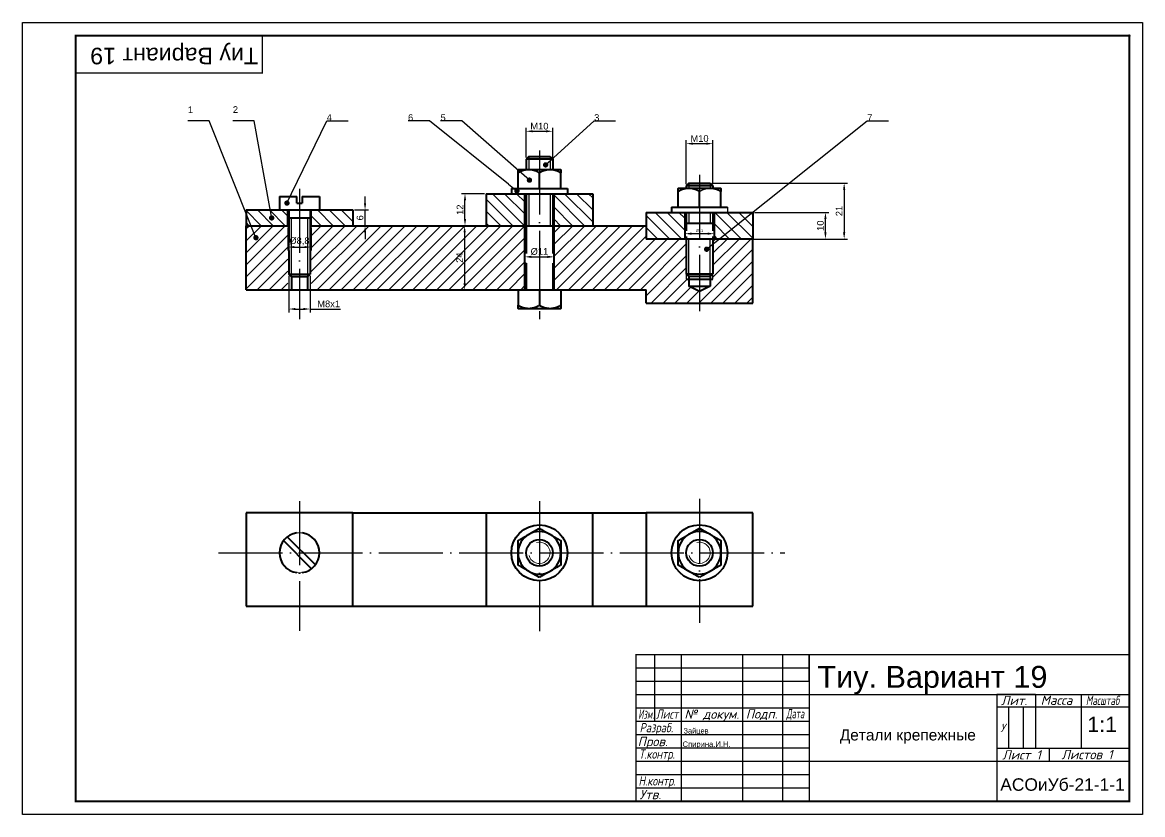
# Model space of a CAD drawing. Header units: millimetres. Extents: x 2360 to 3051, y 1470 to 1767.
# Drawn here: x 2359.8 to 2779.8, y 1469.8 to 1766.8 of the extents above; entities that cross this region are included whole.
import ezdxf

# ---------------------------------------------------------------- set-up
doc = ezdxf.new("R2010")
doc.units = ezdxf.units.MM
doc.linetypes.add('ACAD_ISO04W100', pattern=[30, 24, -3, 0, -3])
doc.styles.get("Standard").update_dxf_attribs({"font": 'arial.ttf'})
doc.dimstyles.new('ISO-25', dxfattribs={"dimtxt": 2.5, "dimasz": 2.5, "dimexe": 1.25, "dimexo": 0.625, "dimtad": 1, "dimtxsty": 'Standard', "dimcen": 2.5, "dimadec": 0, "dimazin": 0, "dimtfac": 1, "dimtmove": 0, "dimatfit": 3, "dimfxl": 1, "dimarcsym": 0})

# ---------------------------------------------------------------- blocks, each defined once
blk = doc.blocks.new('*D3')
at = {"color": 0, "lineweight": -2, "transparency": 16777216}
for p, q in [((2608.68, 1706.19), (2608.68, 1722.58)), ((2618.68, 1706.19), (2618.68, 1722.58)), ((2611.18, 1721.33), (2616.18, 1721.33))]:
    blk.add_line(p, q, dxfattribs=at)
at = {"color": 0, "transparency": 16777216}
for points in [[(2611.18, 1721.74), (2611.18, 1720.91), (2608.68, 1721.33)], [(2616.18, 1721.74), (2616.18, 1720.91), (2618.68, 1721.33)]]:
    blk.add_solid(points, dxfattribs=at)
at = {"layer": 'Defpoints', "color": 0, "transparency": 16777216}
for p in [(2618.68, 1721.33), (2608.68, 1705.56), (2618.68, 1705.56)]:
    blk.add_point(p, dxfattribs=at)
at = {"color": 0, "transparency": 16777216, "insert": (2613.68, 1723.23), "char_height": 2.5, "attachment_point": 5}
blk.add_mtext('М10', dxfattribs=at)
blk = doc.blocks.new('*D4')
at = {"color": 0, "lineweight": -2, "transparency": 16777216}
for p, q in [((2608.18, 1686.19), (2608.18, 1688.82)), ((2619.18, 1686.19), (2619.18, 1688.82)), ((2616.68, 1687.57), (2610.68, 1687.57))]:
    blk.add_line(p, q, dxfattribs=at)
at = {"color": 0, "transparency": 16777216}
for points in [[(2610.68, 1687.99), (2610.68, 1687.15), (2608.18, 1687.57)], [(2616.68, 1687.99), (2616.68, 1687.15), (2619.18, 1687.57)]]:
    blk.add_solid(points, dxfattribs=at)
at = {"layer": 'Defpoints', "color": 0, "transparency": 16777216}
for p in [(2608.18, 1687.57), (2608.18, 1685.56), (2619.18, 1685.56)]:
    blk.add_point(p, dxfattribs=at)
at = {"color": 0, "transparency": 16777216, "insert": (2613.68, 1688.73), "char_height": 2.5, "attachment_point": 5}
blk.add_mtext('{\\H0.4x;%%C11}', dxfattribs=at)
blk = doc.blocks.new('*D5')
at = {"color": 0, "lineweight": -2, "transparency": 16777216}
for p, q in [((2634.31, 1695.56), (2662.15, 1695.56)), ((2660.9, 1688.06), (2660.9, 1693.06)), ((2634.31, 1685.56), (2662.15, 1685.56))]:
    blk.add_line(p, q, dxfattribs=at)
at = {"color": 0, "transparency": 16777216}
for points in [[(2660.48, 1693.06), (2661.32, 1693.06), (2660.9, 1695.56)], [(2660.48, 1688.06), (2661.32, 1688.06), (2660.9, 1685.56)]]:
    blk.add_solid(points, dxfattribs=at)
at = {"layer": 'Defpoints', "color": 0, "transparency": 16777216}
for p in [(2633.68, 1695.56), (2660.9, 1695.56), (2633.68, 1685.56)]:
    blk.add_point(p, dxfattribs=at)
at = {"color": 0, "transparency": 16777216, "insert": (2659, 1690.56), "char_height": 2.5, "attachment_point": 5, "rotation": 90}
blk.add_mtext('10', dxfattribs=at)
blk = doc.blocks.new('*D8')
at = {"color": 0, "lineweight": -2, "transparency": 16777216}
for p, q in [((2618.31, 1706.56), (2669.16, 1706.56)), ((2667.91, 1704.06), (2667.91, 1688.06)), ((2618.31, 1685.56), (2669.16, 1685.56))]:
    blk.add_line(p, q, dxfattribs=at)
at = {"color": 0, "transparency": 16777216}
for points in [[(2667.49, 1704.06), (2668.33, 1704.06), (2667.91, 1706.56)], [(2667.49, 1688.06), (2668.33, 1688.06), (2667.91, 1685.56)]]:
    blk.add_solid(points, dxfattribs=at)
at = {"layer": 'Defpoints', "color": 0, "transparency": 16777216}
for p in [(2617.68, 1706.56), (2617.68, 1685.56), (2667.91, 1685.56)]:
    blk.add_point(p, dxfattribs=at)
at = {"color": 0, "transparency": 16777216, "insert": (2666.03, 1696.06), "char_height": 2.5, "attachment_point": 5, "rotation": 90}
blk.add_mtext('21', dxfattribs=at)
blk = doc.blocks.new('*D9')
at = {"color": 0, "linetype": 'ACAD_ISO04W100', "lineweight": -2, "transparency": 16777216}
for p, q in [((2548.65, 1716.19), (2548.65, 1727.21)), ((2558.65, 1716.19), (2558.65, 1727.21)), ((2551.15, 1725.96), (2556.15, 1725.96))]:
    blk.add_line(p, q, dxfattribs=at)
at = {"color": 0, "linetype": 'ACAD_ISO04W100', "transparency": 16777216}
for points in [[(2551.15, 1726.38), (2551.15, 1725.55), (2548.65, 1725.96)], [(2556.15, 1726.38), (2556.15, 1725.55), (2558.65, 1725.96)]]:
    blk.add_solid(points, dxfattribs=at)
at = {"layer": 'Defpoints', "color": 0, "linetype": 'ACAD_ISO04W100', "transparency": 16777216}
for p in [(2558.65, 1725.96), (2548.65, 1715.56), (2558.65, 1715.56)]:
    blk.add_point(p, dxfattribs=at)
at = {"color": 0, "linetype": 'ACAD_ISO04W100', "transparency": 16777216, "insert": (2553.65, 1727.86), "char_height": 2.5, "attachment_point": 5}
blk.add_mtext('М10', dxfattribs=at)
blk = doc.blocks.new('*D10')
at = {"color": 0, "linetype": 'ACAD_ISO04W100', "lineweight": -2, "transparency": 16777216}
for p, q in [((2548.15, 1667.19), (2548.15, 1680.13)), ((2559.15, 1667.19), (2559.15, 1680.13)), ((2550.65, 1678.88), (2556.65, 1678.88))]:
    blk.add_line(p, q, dxfattribs=at)
at = {"color": 0, "linetype": 'ACAD_ISO04W100', "transparency": 16777216}
for points in [[(2550.65, 1679.3), (2550.65, 1678.46), (2548.15, 1678.88)], [(2556.65, 1679.3), (2556.65, 1678.46), (2559.15, 1678.88)]]:
    blk.add_solid(points, dxfattribs=at)
at = {"layer": 'Defpoints', "color": 0, "linetype": 'ACAD_ISO04W100', "transparency": 16777216}
for p in [(2559.15, 1678.88), (2548.15, 1666.56), (2559.15, 1666.56)]:
    blk.add_point(p, dxfattribs=at)
at = {"color": 0, "linetype": 'ACAD_ISO04W100', "transparency": 16777216, "insert": (2553.65, 1680.85), "char_height": 2.5, "attachment_point": 5}
blk.add_mtext('%%C11', dxfattribs=at)
blk = doc.blocks.new('*D11')
at = {"color": 0, "linetype": 'ACAD_ISO04W100', "lineweight": -2, "transparency": 16777216}
for p, q in [((2533.02, 1702.56), (2524.5, 1702.56)), ((2525.75, 1693.06), (2525.75, 1700.06)), ((2533.02, 1690.56), (2524.5, 1690.56))]:
    blk.add_line(p, q, dxfattribs=at)
at = {"color": 0, "linetype": 'ACAD_ISO04W100', "transparency": 16777216}
for points in [[(2525.33, 1700.06), (2526.16, 1700.06), (2525.75, 1702.56)], [(2525.33, 1693.06), (2526.16, 1693.06), (2525.75, 1690.56)]]:
    blk.add_solid(points, dxfattribs=at)
at = {"layer": 'Defpoints', "color": 0, "linetype": 'ACAD_ISO04W100', "transparency": 16777216}
for p in [(2525.75, 1702.56), (2533.64, 1702.56), (2533.64, 1690.56)]:
    blk.add_point(p, dxfattribs=at)
at = {"color": 0, "linetype": 'ACAD_ISO04W100', "transparency": 16777216, "insert": (2523.87, 1696.56), "char_height": 2.5, "attachment_point": 5, "rotation": 90}
blk.add_mtext('12', dxfattribs=at)
blk = doc.blocks.new('*D12')
at = {"color": 0, "linetype": 'ACAD_ISO04W100', "lineweight": -2, "transparency": 16777216}
for p, q in [((2539.95, 1690.56), (2524.37, 1690.56)), ((2525.62, 1688.06), (2525.62, 1669.06)), ((2539.95, 1666.56), (2524.37, 1666.56))]:
    blk.add_line(p, q, dxfattribs=at)
at = {"color": 0, "linetype": 'ACAD_ISO04W100', "transparency": 16777216}
for points in [[(2525.2, 1688.06), (2526.03, 1688.06), (2525.62, 1690.56)], [(2525.2, 1669.06), (2526.03, 1669.06), (2525.62, 1666.56)]]:
    blk.add_solid(points, dxfattribs=at)
at = {"layer": 'Defpoints', "color": 0, "linetype": 'ACAD_ISO04W100', "transparency": 16777216}
for p in [(2540.58, 1690.56), (2525.62, 1666.56), (2540.58, 1666.56)]:
    blk.add_point(p, dxfattribs=at)
at = {"color": 0, "linetype": 'ACAD_ISO04W100', "transparency": 16777216, "insert": (2523.74, 1678.56), "char_height": 2.5, "attachment_point": 5, "rotation": 90}
blk.add_mtext('24', dxfattribs=at)
blk = doc.blocks.new('*D13')
at = {"color": 0, "lineweight": -2, "transparency": 16777216}
for p, q in [((2488.29, 1698.95), (2488.29, 1701.45)), ((2484.31, 1696.45), (2489.54, 1696.45)), ((2488.29, 1690.56), (2488.29, 1696.45)), ((2484.31, 1690.56), (2489.54, 1690.56)), ((2488.29, 1688.06), (2488.29, 1685.56))]:
    blk.add_line(p, q, dxfattribs=at)
at = {"color": 0, "linetype": 'ACAD_ISO04W100', "lineweight": -2, "transparency": 16777216}
for p, q in [((2459.68, 1671.82), (2459.68, 1658.07)), ((2467.68, 1671.82), (2467.68, 1658.07)), ((2462.18, 1659.32), (2465.18, 1659.32)), ((2467.68, 1659.32), (2479.07, 1659.32))]:
    blk.add_line(p, q, dxfattribs=at)
at = {"color": 0, "transparency": 16777216}
for points in [[(2487.87, 1698.95), (2488.7, 1698.95), (2488.29, 1696.45)], [(2487.87, 1688.06), (2488.7, 1688.06), (2488.29, 1690.56)]]:
    blk.add_solid(points, dxfattribs=at)
at = {"color": 0, "linetype": 'ACAD_ISO04W100', "transparency": 16777216}
for points in [[(2462.18, 1659.74), (2462.18, 1658.91), (2459.68, 1659.32)], [(2465.18, 1659.74), (2465.18, 1658.91), (2467.68, 1659.32)]]:
    blk.add_solid(points, dxfattribs=at)
at = {"layer": 'Defpoints', "color": 0, "transparency": 16777216}
for p in [(2483.68, 1696.45), (2488.29, 1696.45), (2483.68, 1690.56)]:
    blk.add_point(p, dxfattribs=at)
at = {"layer": 'Defpoints', "color": 0, "linetype": 'ACAD_ISO04W100', "transparency": 16777216}
for p in [(2459.68, 1672.45), (2467.68, 1672.45), (2467.68, 1659.32)]:
    blk.add_point(p, dxfattribs=at)
at = {"color": 0, "transparency": 16777216, "insert": (2486.39, 1693.51), "char_height": 2.5, "attachment_point": 5, "rotation": 90}
blk.add_mtext('6', dxfattribs=at)
at = {"color": 0, "linetype": 'ACAD_ISO04W100', "transparency": 16777216, "insert": (2474.63, 1661.23), "char_height": 2.5, "attachment_point": 5}
blk.add_mtext('М8х1', dxfattribs=at)
blk = doc.blocks.new('*D15')
at = {"color": 0, "lineweight": -2, "transparency": 16777216}
for p, q in [((2459.28, 1689.94), (2459.28, 1681.3)), ((2468.08, 1689.94), (2468.08, 1681.3)), ((2461.78, 1682.55), (2465.58, 1682.55))]:
    blk.add_line(p, q, dxfattribs=at)
at = {"color": 0, "transparency": 16777216}
for points in [[(2461.78, 1682.96), (2461.78, 1682.13), (2459.28, 1682.55)], [(2465.58, 1682.96), (2465.58, 1682.13), (2468.08, 1682.55)]]:
    blk.add_solid(points, dxfattribs=at)
at = {"layer": 'Defpoints', "color": 0, "transparency": 16777216}
for p in [(2459.28, 1690.56), (2468.08, 1690.56), (2468.08, 1682.55)]:
    blk.add_point(p, dxfattribs=at)
at = {"color": 0, "transparency": 16777216, "insert": (2463.68, 1684.71), "char_height": 2.5, "attachment_point": 5}
blk.add_mtext('%%C8,8', dxfattribs=at)

msp = doc.modelspace()

# ---------------------------------------------------------------- hatches: boundary and pattern name
h = msp.add_hatch()
h.set_pattern_fill('ANSI31', color=256, angle=90)
h.paths.add_polyline_path([(2459.283, 1696.449), (2443.683, 1696.449), (2443.683, 1690.562), (2459.283, 1690.562)])
h.paths.add_polyline_path([(2483.683, 1696.449), (2468.083, 1696.449), (2468.083, 1690.562), (2483.683, 1690.562)])
h.paths.add_polyline_path([(2548.153, 1702.562), (2533.644, 1702.562), (2533.644, 1690.562), (2548.153, 1690.562)])
h.paths.add_polyline_path([(2573.661, 1702.562), (2559.153, 1702.562), (2559.153, 1690.562), (2573.661, 1690.562)])
h.paths.add_polyline_path([(2608.183, 1695.562), (2593.683, 1695.562), (2593.683, 1685.562), (2608.183, 1685.562)])
h.paths.add_polyline_path([(2633.683, 1695.562), (2619.183, 1695.562), (2619.183, 1685.562), (2633.683, 1685.562)])
h = msp.add_hatch()
h.set_pattern_fill('ANSI31', color=256)
h.paths.add_polyline_path([(2459.283, 1690.562), (2443.683, 1690.562), (2443.683, 1666.562), (2459.283, 1666.562), (2459.283, 1672.493)])
h.paths.add_polyline_path([(2548.153, 1690.562), (2468.083, 1690.562), (2468.083, 1690.449), (2468.083, 1666.562), (2548.153, 1666.562)])
h.paths.add_polyline_path([(2526.356, 1676.028), (2526.356, 1681.163), (2521.204, 1681.163), (2521.204, 1676.028)], flags=24)
h = msp.add_hatch()
h.set_pattern_fill('ANSI31', color=256)
h.paths.add_polyline_path([(2548.653, 1690.562), (2548.153, 1690.562), (2548.153, 1680.129), (2548.653, 1680.129)])
h.paths.add_polyline_path([(2559.153, 1690.562), (2558.653, 1690.562), (2558.653, 1680.129), (2559.153, 1680.129)])
h.paths.add_polyline_path([(2559.153, 1676.562), (2558.653, 1676.562), (2558.653, 1666.562), (2559.153, 1666.562)])
h.paths.add_polyline_path([(2548.653, 1676.562), (2548.153, 1676.562), (2548.153, 1666.562), (2548.653, 1666.562)])
h = msp.add_hatch()
h.set_pattern_fill('ANSI31', color=256)
h.paths.add_polyline_path([(2608.683, 1685.562), (2593.683, 1685.562), (2593.683, 1690.562), (2559.153, 1690.562), (2559.153, 1666.562), (2593.683, 1666.562), (2593.683, 1661.562), (2613.683, 1661.562), (2613.683, 1665.921), (2609.683, 1667.921), (2609.683, 1670.562), (2608.683, 1670.562), (2608.683, 1672.562)])
h.paths.add_polyline_path([(2633.683, 1685.562), (2618.683, 1685.562), (2618.683, 1672.562), (2618.683, 1670.562), (2617.683, 1670.562), (2617.683, 1667.921), (2613.683, 1665.921), (2613.683, 1661.562), (2633.683, 1661.562)])

# ---------------------------------------------------------------- linework, layer by layer
for p, q in [((2359.808, 1469.777), (2359.808, 1766.777)), ((2359.808, 1766.777), (2779.808, 1766.777)), ((2779.808, 1766.777), (2779.808, 1469.777)), ((2555.986, 1713.36), (2558.951, 1716.046)), ((2549.917, 1707.642), (2546.909, 1710.278)), ((2542.11, 1706.096), (2545.235, 1703.598)), ((2458.995, 1699.03), (2460.738, 1702.63)), ((2453.266, 1693.472), (2452.557, 1697.409)), ((2447.367, 1686.062), (2445.881, 1689.776)), ((2459.683, 1684.235), (2459.683, 1681.235)), ((2467.683, 1681.235), (2467.683, 1684.235)), ((2608.183, 1685.562), (2608.183, 1686.562)), ((2616.357, 1681.739), (2619.481, 1684.236)), ((2559.153, 1676.562), (2559.153, 1680.129)), ((2548.653, 1676.562), (2548.153, 1676.562)), ((2608.683, 1672.562), (2608.683, 1670.562)), ((2618.683, 1670.562), (2618.683, 1672.562)), ((2779.808, 1469.777), (2359.808, 1469.777))]:
    msp.add_line(p, q)
at = {"linetype": 'ByBlock', "lineweight": -2}
for p, q in [((2429.841, 1729.848), (2421.841, 1729.848)), ((2446.716, 1729.848), (2438.716, 1729.848)), ((2473.906, 1729.848), (2481.906, 1729.848)), ((2512.395, 1729.848), (2504.395, 1729.848)), ((2524.577, 1729.848), (2516.577, 1729.848)), ((2574.19, 1729.848), (2582.19, 1729.848)), ((2676.557, 1729.848), (2684.557, 1729.848))]:
    msp.add_line(p, q, dxfattribs=at)
at = {"linetype": 'ACAD_ISO04W100'}
for p, q in [((2553.653, 1718.722), (2553.653, 1655.488)), ((2549.653, 1716.562), (2549.653, 1711.562)), ((2557.653, 1716.562), (2557.653, 1711.562)), ((2613.683, 1709.691), (2613.683, 1658.467)), ((2463.683, 1704.433), (2463.683, 1655.579)), ((2549.653, 1702.562), (2549.653, 1690.562)), ((2557.653, 1702.562), (2557.653, 1690.562)), ((2460.683, 1671.449), (2460.683, 1693.449)), ((2466.683, 1693.449), (2466.683, 1686.449)), ((2466.683, 1686.449), (2466.683, 1671.449)), ((2559.153, 1676.562), (2559.153, 1683.562)), ((2548.153, 1666.562), (2548.153, 1676.562)), ((2613.683, 1588.103), (2613.683, 1541.69)), ((2463.683, 1587.343), (2463.683, 1538.661)), ((2553.653, 1587.344), (2553.653, 1538.529)), ((2433.278, 1567.906), (2645.61, 1567.906))]:
    msp.add_line(p, q, dxfattribs=at)
at = {"color": 0, "linetype": 'Continuous', "lineweight": 40, "extrusion": (0, 1, -2.22045e-16)}
for p, q in [((2549.653, 1716.562), (2548.653, 1715.562)), ((2558.653, 1715.562), (2548.653, 1715.562)), ((2548.653, 1715.562), (2548.653, 1711.562)), ((2549.653, 1716.562), (2557.653, 1716.562)), ((2557.653, 1716.562), (2558.653, 1715.562)), ((2558.653, 1715.562), (2558.653, 1711.562)), ((2549.653, 1711.562), (2545.653, 1711.562)), ((2545.653, 1704.562), (2545.653, 1710.352)), ((2557.653, 1711.562), (2549.653, 1711.562)), ((2553.653, 1704.562), (2553.653, 1710.352)), ((2561.653, 1711.562), (2557.653, 1711.562)), ((2561.653, 1704.562), (2561.653, 1710.352)), ((2609.683, 1706.562), (2608.683, 1705.562)), ((2618.683, 1705.562), (2608.683, 1705.562)), ((2608.683, 1705.562), (2608.683, 1704.562)), ((2609.683, 1706.562), (2617.683, 1706.562)), ((2617.683, 1706.562), (2618.683, 1705.562)), ((2618.683, 1705.562), (2618.683, 1704.562)), ((2456.183, 1701.449), (2462.683, 1701.449)), ((2456.183, 1701.449), (2456.183, 1696.449)), ((2462.683, 1698.949), (2462.683, 1701.449)), ((2464.683, 1701.449), (2464.683, 1698.949)), ((2464.683, 1701.449), (2471.183, 1701.449)), ((2471.183, 1701.449), (2471.183, 1696.449)), ((2533.644, 1702.562), (2573.661, 1702.562)), ((2533.644, 1702.562), (2533.644, 1690.562)), ((2543.153, 1704.562), (2564.153, 1704.562)), ((2543.153, 1704.562), (2543.153, 1702.562)), ((2548.153, 1690.562), (2548.153, 1702.562)), ((2548.653, 1702.562), (2548.653, 1680.129)), ((2558.653, 1702.562), (2558.653, 1680.129)), ((2559.153, 1690.562), (2559.153, 1702.562)), ((2564.153, 1704.562), (2564.153, 1702.562)), ((2573.661, 1702.562), (2573.661, 1690.562)), ((2609.683, 1704.562), (2605.683, 1704.562)), ((2605.683, 1697.562), (2605.683, 1703.352)), ((2617.683, 1704.562), (2609.683, 1704.562)), ((2613.683, 1697.562), (2613.683, 1703.352)), ((2621.683, 1704.562), (2617.683, 1704.562)), ((2621.683, 1697.562), (2621.683, 1703.352)), ((2462.683, 1698.949), (2464.683, 1698.949)), ((2603.183, 1697.562), (2624.183, 1697.562)), ((2603.183, 1697.562), (2603.183, 1695.562)), ((2443.683, 1696.449), (2483.683, 1696.449)), ((2443.683, 1696.449), (2443.683, 1690.449)), ((2459.283, 1690.562), (2459.283, 1696.449)), ((2459.683, 1696.449), (2459.683, 1684.235)), ((2467.683, 1696.449), (2467.683, 1684.235)), ((2468.083, 1690.562), (2468.083, 1696.449)), ((2483.683, 1696.449), (2483.683, 1690.562)), ((2593.683, 1695.562), (2633.683, 1695.562)), ((2593.683, 1695.562), (2593.683, 1685.562)), ((2608.183, 1695.562), (2608.183, 1685.562)), ((2608.683, 1695.562), (2608.683, 1688.583)), ((2618.683, 1695.562), (2618.683, 1688.583)), ((2619.183, 1695.562), (2619.183, 1685.562)), ((2633.683, 1695.562), (2633.683, 1685.562)), ((2443.683, 1690.562), (2459.683, 1690.562)), ((2443.683, 1666.562), (2443.683, 1690.562)), ((2467.683, 1690.562), (2593.683, 1690.562)), ((2548.153, 1666.562), (2548.153, 1690.562)), ((2559.153, 1666.562), (2559.153, 1690.562)), ((2633.683, 1685.562), (2593.683, 1685.562)), ((2608.683, 1686.562), (2608.683, 1672.562)), ((2618.683, 1686.562), (2618.683, 1672.562)), ((2633.683, 1661.562), (2633.683, 1685.562)), ((2459.683, 1681.235), (2459.683, 1672.449)), ((2467.683, 1681.235), (2467.683, 1672.449)), ((2548.653, 1676.562), (2548.653, 1666.562)), ((2558.653, 1676.562), (2558.653, 1666.562)), ((2459.683, 1672.449), (2467.683, 1672.449)), ((2460.683, 1671.449), (2459.683, 1672.449)), ((2466.683, 1671.449), (2467.683, 1672.449)), ((2608.683, 1672.562), (2618.683, 1672.562)), ((2609.683, 1671.562), (2608.683, 1672.562)), ((2617.683, 1671.562), (2618.683, 1672.562)), ((2466.683, 1671.449), (2460.683, 1671.449)), ((2617.683, 1671.562), (2609.683, 1671.562)), ((2609.683, 1667.921), (2617.683, 1667.921)), ((2443.683, 1666.562), (2593.683, 1666.562)), ((2545.653, 1666.562), (2545.653, 1660.773)), ((2553.653, 1666.562), (2553.653, 1660.773)), ((2561.653, 1666.562), (2561.653, 1660.773)), ((2593.683, 1661.562), (2593.683, 1666.562)), ((2545.653, 1659.562), (2549.653, 1659.562)), ((2549.653, 1659.562), (2557.653, 1659.562)), ((2557.653, 1659.562), (2561.653, 1659.562)), ((2593.683, 1661.562), (2633.683, 1661.562))]:
    msp.add_line(p, q, dxfattribs=at)
at = {"color": 0, "linetype": 'Continuous', "lineweight": 0, "extrusion": (0, 1, -2.22045e-16)}
for p, q in [((2548.653, 1711.562), (2548.653, 1711.481)), ((2558.653, 1711.562), (2558.653, 1711.481)), ((2608.683, 1704.562), (2608.683, 1704.481)), ((2618.683, 1704.562), (2618.683, 1704.481)), ((2573.661, 1690.562), (2533.644, 1690.562)), ((2593.683, 1685.562), (2593.683, 1690.562)), ((2633.683, 1685.562), (2593.683, 1685.562))]:
    msp.add_line(p, q, dxfattribs=at)
at = {"color": 0, "linetype": 'Continuous', "lineweight": 30, "extrusion": (0, 1, -2.22045e-16)}
msp.add_line((2624.183, 1697.562), (2624.183, 1695.562), dxfattribs=at)
at = {"linetype": 'ACAD_ISO04W100', "lineweight": 40}
for p, q in [((2459.683, 1693.449), (2467.683, 1693.449)), ((2460.683, 1671.449), (2460.683, 1666.562)), ((2466.683, 1671.449), (2466.683, 1666.562))]:
    msp.add_line(p, q, dxfattribs=at)
at = {"lineweight": 40}
for p, q in [((2608.683, 1670.562), (2618.683, 1670.562)), ((2609.683, 1671.562), (2609.683, 1667.921)), ((2617.683, 1671.562), (2617.683, 1667.921))]:
    msp.add_line(p, q, dxfattribs=at)
at = {"color": 0, "linetype": 'Continuous', "lineweight": 40}
for p, q in [((2483.683, 1582.931), (2443.683, 1582.931)), ((2443.683, 1582.931), (2443.683, 1547.931)), ((2483.683, 1582.931), (2593.683, 1582.931)), ((2483.683, 1547.931), (2483.683, 1582.931)), ((2533.644, 1582.906), (2533.644, 1547.931)), ((2573.661, 1547.931), (2573.661, 1582.906)), ((2633.683, 1582.931), (2593.683, 1582.931)), ((2593.683, 1582.931), (2593.683, 1547.931)), ((2633.683, 1547.931), (2633.683, 1582.931)), ((2468.231, 1561.968), (2457.72, 1572.48)), ((2459.134, 1573.894), (2469.646, 1563.382)), ((2443.683, 1547.931), (2483.683, 1547.931)), ((2483.683, 1547.931), (2533.644, 1547.931)), ((2533.644, 1547.931), (2573.661, 1547.931)), ((2573.661, 1547.931), (2593.683, 1547.931)), ((2593.683, 1547.931), (2633.683, 1547.931))]:
    msp.add_line(p, q, dxfattribs=at)
at = {"color": 0, "linetype": 'Continuous', "lineweight": 0}
msp.add_line((2573.661, 1582.906), (2533.644, 1582.906), dxfattribs=at)
at = {"lineweight": 30}
for p, q in [((2654.808, 1519.777), (2654.808, 1529.777)), ((2589.808, 1524.777), (2654.808, 1524.777)), ((2589.808, 1519.777), (2654.808, 1519.777)), ((2589.808, 1514.777), (2654.808, 1514.777)), ((2739.673, 1514.777), (2725.207, 1514.777)), ((2729.56, 1510.098), (2729.56, 1494.579)), ((2735.029, 1510.098), (2735.029, 1494.579)), ((2589.808, 1499.777), (2654.808, 1499.777)), ((2589.808, 1494.777), (2654.808, 1494.777)), ((2589.808, 1489.777), (2654.808, 1489.777)), ((2589.808, 1484.777), (2654.808, 1484.777)), ((2589.808, 1479.777), (2589.808, 1479.777)), ((2589.808, 1479.777), (2589.808, 1474.777)), ((2589.808, 1479.777), (2654.808, 1479.777))]:
    msp.add_line(p, q, dxfattribs=at)
at = {"const_width": 0.8}
msp.add_lwpolyline([(2379.808, 1474.777), (2379.808, 1761.777), (2774.808, 1761.777), (2774.808, 1474.777)], close=True, dxfattribs=at)
at = {"const_width": 0.5}
msp.add_lwpolyline([(2379.808, 1747.777), (2449.808, 1747.777), (2449.808, 1761.777)], dxfattribs=at)
for points, const_width in [([(2774.558, 1761.777, 1), (2775.058, 1761.777, 1)], 0.5), ([(2774.558, 1761.777, 1), (2775.058, 1761.777, 1)], 0.5), ([(2555.486, 1713.36, 1), (2556.486, 1713.36, 1)], 1), ([(2549.417, 1707.642, 1), (2550.417, 1707.642, 1)], 1), ([(2544.735, 1703.598, 1), (2545.735, 1703.598, 1)], 1), ([(2458.495, 1699.03, 1), (2459.495, 1699.03, 1)], 1), ([(2452.766, 1693.472, 1), (2453.766, 1693.472, 1)], 1), ([(2446.867, 1686.062, 1), (2447.867, 1686.062, 1)], 1), ([(2615.857, 1681.739, 1), (2616.857, 1681.739, 1)], 1)]:
    msp.add_lwpolyline(points, format="xyb", close=True, dxfattribs=dict(const_width=const_width))
at = {"linetype": 'ByBlock', "lineweight": -2}
for points in [[(2445.881, 1689.776), (2429.841, 1729.848)], [(2452.557, 1697.409), (2446.716, 1729.848)], [(2460.738, 1702.63), (2473.906, 1729.848)], [(2542.11, 1706.096), (2512.395, 1729.848)], [(2546.909, 1710.278), (2524.577, 1729.848)], [(2558.951, 1716.046), (2574.19, 1729.848)], [(2619.481, 1684.236), (2676.557, 1729.848)]]:
    msp.add_lwpolyline(points, dxfattribs=at)
for points in [[(2609.683, 1706.562), (2609.683, 1704.562)], [(2617.683, 1706.562), (2617.683, 1704.562)], [(2609.683, 1695.562), (2609.683, 1691.562)], [(2617.683, 1695.562), (2617.683, 1691.562)], [(2609.683, 1671.562), (2609.683, 1685.562)], [(2617.683, 1671.562), (2617.683, 1685.562)]]:
    msp.add_lwpolyline(points)
at = {"lineweight": 40}
for points in [[(2608.683, 1691.562), (2618.683, 1691.562)], [(2617.683, 1667.921), (2613.683, 1665.921), (2609.683, 1667.921)]]:
    msp.add_lwpolyline(points, dxfattribs=at)
at = {"lineweight": 30, "const_width": 0.5}
for points in [[(2774.808, 1529.777), (2589.808, 1529.777), (2589.808, 1474.777)], [(2596.808, 1529.777), (2596.808, 1504.777)], [(2606.808, 1529.777), (2606.808, 1474.777)], [(2629.808, 1529.777), (2629.808, 1474.777)], [(2644.808, 1529.777), (2644.808, 1474.777)], [(2654.808, 1529.777), (2654.808, 1474.777)], [(2654.808, 1514.777), (2774.808, 1514.777)], [(2725.207, 1514.777), (2725.207, 1474.777)], [(2739.673, 1494.579), (2739.673, 1514.777)], [(2756.808, 1514.777), (2756.785, 1494.579)], [(2589.808, 1509.777), (2654.808, 1509.777)], [(2725.207, 1510.098), (2774.808, 1510.098)], [(2589.808, 1504.777), (2654.808, 1504.777)], [(2739.673, 1494.579), (2725.207, 1494.579)], [(2739.673, 1494.579), (2774.808, 1494.579)], [(2744.808, 1494.579), (2744.808, 1489.777)], [(2654.808, 1489.777), (2774.808, 1489.777)]]:
    msp.add_lwpolyline(points, dxfattribs=at)
at = {"color": 0, "linetype": 'Continuous', "lineweight": 40}
for centre, radius in [((2553.653, 1567.906), 10.5), ((2613.683, 1567.931), 10.5), ((2553.653, 1567.906), 5), ((2613.683, 1567.931), 5)]:
    msp.add_circle(centre, radius, dxfattribs=at)
for centre, radius, start, end in [((2463.683, 1567.931), 7.5, 97.66226, 262.33774), ((2463.683, 1567.931), 7.5, 277.66226, 82.33774), ((2553.653, 1567.906), 8, 60, 120), ((2613.683, 1567.931), 8, 60, 120), ((2553.653, 1567.906), 8, 120, 180), ((2553.653, 1567.906), 8, 0, 60), ((2613.683, 1567.931), 8, 120, 180), ((2613.683, 1567.931), 8, 0, 60), ((2553.653, 1567.906), 8, 180, 240), ((2553.653, 1567.906), 8, 300, 0), ((2613.683, 1567.931), 8, 180, 240), ((2613.683, 1567.931), 8, 300, 0), ((2553.653, 1567.906), 8, 240, 300), ((2613.683, 1567.931), 8, 240, 300)]:
    msp.add_arc(centre, radius, start, end, dxfattribs=at)
at = {"color": 0, "linetype": 'Continuous', "lineweight": 0}
for centre, radius, start, end in [((2463.683, 1567.931), 7.5, 82.33774, 97.66226), ((2553.653, 1567.906), 4, 195, 105), ((2613.676, 1567.93), 4, 195.35511, 105), ((2463.683, 1567.931), 7.5, 262.33774, 277.66226)]:
    msp.add_arc(centre, radius, start, end, dxfattribs=at)
at = {"color": 0, "linetype": 'Continuous', "lineweight": 40}
for points, weights in [([(2545.653, 1710.352), (2545.653, 1711.562), (2545.653, 1711.562)], [1.000581149, 1.03825640871, 1]), ([(2549.653, 1711.562), (2547.796, 1711.562), (2545.653, 1710.352)], [1, 1.03825640871, 1.000581149]), ([(2553.653, 1710.352), (2551.509, 1711.562), (2549.653, 1711.562)], [1.000581149, 1.03825640871, 1]), ([(2557.653, 1711.562), (2555.796, 1711.562), (2553.653, 1710.352)], [1, 1.03825640871, 1.000581149]), ([(2561.653, 1710.352), (2559.509, 1711.562), (2557.653, 1711.562)], [1.000581149, 1.03825640871, 1]), ([(2561.653, 1711.562), (2561.653, 1711.562), (2561.653, 1710.352)], [1, 1.03825640871, 1.000581149]), ([(2605.683, 1703.352), (2605.683, 1704.562), (2605.683, 1704.562)], [1.000581149, 1.03825640871, 1]), ([(2609.683, 1704.562), (2607.826, 1704.562), (2605.683, 1703.352)], [1, 1.03825640871, 1.000581149]), ([(2613.683, 1703.352), (2611.539, 1704.562), (2609.683, 1704.562)], [1.000581149, 1.03825640871, 1]), ([(2621.683, 1703.352), (2619.539, 1704.562), (2617.683, 1704.562)], [1.000581149, 1.03825640871, 1]), ([(2621.683, 1704.562), (2621.683, 1704.562), (2621.683, 1703.352)], [1, 1.03825640871, 1.000581149]), ([(2545.653, 1659.562), (2545.653, 1659.562), (2545.653, 1660.773)], [1, 1.03825640871, 1.000581149]), ([(2545.653, 1660.773), (2547.796, 1659.562), (2549.653, 1659.562)], [1.000581149, 1.03825640871, 1]), ([(2549.653, 1659.562), (2551.509, 1659.562), (2553.653, 1660.773)], [1, 1.03825640871, 1.000581149]), ([(2553.653, 1660.773), (2555.796, 1659.562), (2557.653, 1659.562)], [1.000581149, 1.03825640871, 1]), ([(2557.653, 1659.562), (2559.509, 1659.562), (2561.653, 1660.773)], [1, 1.03825640871, 1.000581149]), ([(2561.653, 1660.773), (2561.653, 1659.562), (2561.653, 1659.562)], [1.000581149, 1.03825640871, 1]), ([(2549.653, 1574.834), (2551.509, 1575.906), (2553.653, 1577.144)], [1, 1.03825640871, 1.000581149]), ([(2553.653, 1577.144), (2555.796, 1575.906), (2557.653, 1574.834)], [1.000581149, 1.03825640871, 1]), ([(2609.683, 1574.859), (2611.539, 1575.931), (2613.683, 1577.168)], [1, 1.03825640871, 1.000581149]), ([(2613.683, 1577.168), (2615.826, 1575.931), (2617.683, 1574.859)], [1.000581149, 1.03825640871, 1]), ([(2545.653, 1572.525), (2547.796, 1573.762), (2549.653, 1574.834)], [1.000581149, 1.03825640871, 1]), ([(2545.653, 1567.906), (2545.653, 1570.05), (2545.653, 1572.525)], [1, 1.03825640871, 1.000581149]), ([(2557.653, 1574.834), (2559.509, 1573.762), (2561.653, 1572.525)], [1, 1.03825640871, 1.000581149]), ([(2561.653, 1572.525), (2561.653, 1570.05), (2561.653, 1567.906)], [1.000581149, 1.03825640871, 1]), ([(2605.683, 1572.55), (2607.826, 1573.787), (2609.683, 1574.859)], [1.000581149, 1.03825640871, 1]), ([(2605.683, 1567.931), (2605.683, 1570.074), (2605.683, 1572.55)], [1, 1.03825640871, 1.000581149]), ([(2617.683, 1574.859), (2619.539, 1573.787), (2621.683, 1572.55)], [1, 1.03825640871, 1.000581149]), ([(2621.683, 1572.55), (2621.683, 1570.074), (2621.683, 1567.931)], [1.000581149, 1.03825640871, 1]), ([(2545.653, 1563.287), (2545.653, 1565.762), (2545.653, 1567.906)], [1.000581149, 1.03825640871, 1]), ([(2561.653, 1567.906), (2561.653, 1565.762), (2561.653, 1563.287)], [1, 1.03825640871, 1.000581149]), ([(2605.683, 1563.312), (2605.683, 1565.787), (2605.683, 1567.931)], [1.000581149, 1.03825640871, 1]), ([(2621.683, 1567.931), (2621.683, 1565.787), (2621.683, 1563.312)], [1, 1.03825640871, 1.000581149]), ([(2549.653, 1560.978), (2547.796, 1562.05), (2545.653, 1563.287)], [1, 1.03825640871, 1.000581149]), ([(2561.653, 1563.287), (2559.509, 1562.05), (2557.653, 1560.978)], [1.000581149, 1.03825640871, 1]), ([(2609.683, 1561.003), (2607.826, 1562.074), (2605.683, 1563.312)], [1, 1.03825640871, 1.000581149]), ([(2621.683, 1563.312), (2619.539, 1562.074), (2617.683, 1561.003)], [1.000581149, 1.03825640871, 1]), ([(2553.653, 1558.668), (2551.509, 1559.906), (2549.653, 1560.978)], [1.000581149, 1.03825640871, 1]), ([(2557.653, 1560.978), (2555.796, 1559.906), (2553.653, 1558.668)], [1, 1.03825640871, 1.000581149]), ([(2613.683, 1558.693), (2611.539, 1559.931), (2609.683, 1561.003)], [1.000581149, 1.03825640871, 1]), ([(2617.683, 1561.003), (2615.826, 1559.931), (2613.683, 1558.693)], [1, 1.03825640871, 1.000581149])]:
    msp.add_rational_spline(points, weights, degree=2, dxfattribs=at)
at = {"color": 0, "linetype": 'Continuous', "lineweight": 30}
msp.add_rational_spline([(2617.683, 1704.562), (2615.826, 1704.562), (2613.683, 1703.352)], [1, 1.03825640871, 1.000581149], degree=2, dxfattribs=at)

# ---------------------------------------------------------------- texts
msp.add_text('Тиу Вариант 19', height=6.22115, rotation=180).set_placement((2448.172, 1757.287))
for s, height, p in [('Тиу. Вариант 19', 8.20921, (2657.902, 1517.317)), ('Зайцев', 1.9924, (2607.669, 1500.179)), ('Детали крепежные', 4.14708, (2666.256, 1497.571)), ('Спирина.И.Н.', 2.03254, (2607.351, 1495.159)), ('АСОиУб-21-1-1', 4.66758, (2726.44, 1478.712))]:
    msp.add_text(s, height=height).set_placement(p)
at = {"attachment_point": 1}
for s, width, gutter_width, heights, insert, char_height in [('1', 8, 12.5, [0], (2421.841, 1735.27), 2.5), ('2', 8, 12.5, [0], (2438.716, 1735.359), 2.5), ('4', 8, 12.5, [0], (2473.906, 1732.358), 2.5), ('6', 8, 12.5, [0], (2504.395, 1732.358), 2.5), ('5', 8, 12.5, [0], (2516.577, 1732.358), 2.5), ('3', 8, 12.5, [0], (2574.19, 1732.358), 2.5), ('7', 8, 12.5, [0], (2676.557, 1732.358), 2.5), ('1:1', 12.40869, 28.717, [9.203], (2759.079, 1506.48), 5.7435)]:
    msp.add_mtext_dynamic_manual_height_columns(s, width=width, gutter_width=gutter_width, heights=heights, dxfattribs=dict(at, insert=insert, char_height=char_height))
at = {"char_height": 3.5}
for s, insert, width, attachment_point in [('{\\fISOCPEUR|b0|i1|c204|p34;Лит.}', (2726.709, 1514.3), 14.46626, 1), ('\\W0.6;{\\fISOCPEUR|b0|i1|c204|p34;Изм.}', (2590.739, 1509.19), 7, 1), ('{\\fISOCPEUR|b0|i1|c204|p34;\\W0.8;Лист}', (2597.343, 1509.187), 10, 1), ('{\\fISOCPEUR|b0|i1|c204|p34;№ докум.}', (2607.998, 1509.178), 23, 1), ('{\\fISOCPEUR|b0|i1|c204|p34;Подп.}', (2636.961, 1507.246), 15, 5), ('{\\fISOCPEUR|b0|i1|c204|p34;\\W0.6;Дата}', (2646.237, 1509.366), 10, 1), ('\\W0.8;{\\fISOCPEUR|b0|i1|c204|p34;Разраб.}', (2591.231, 1504.129), 17, 1), ('{\\fISOCPEUR|b0|i1|c204|p34;Пров.}', (2590.477, 1498.926), 17, 1), ('\\W0.8;{\\fISOCPEUR|b0|i1|c204|p34;Т.контр.}', (2597.691, 1492.002), 17, 5), ('{\\fISOCPEUR|b0|i1|c204|p34;Лист 1}', (2727.175, 1493.924), 19.6013, 1), ('{\\fISOCPEUR|b0|i1|c204|p34;Листов 1}', (2749.374, 1494.033), 30, 1), ('\\W0.8;{\\fISOCPEUR|b0|i1|c204|p34;Н.контр.}', (2590.805, 1484.161), 17, 1), ('{\\fISOCPEUR|b0|i1|c204|p34;Утв.}', (2591.192, 1479.047), 17, 1)]:
    msp.add_mtext(s, dxfattribs=dict(at, insert=insert, width=width, attachment_point=attachment_point))
at = {"lineweight": 30, "char_height": 3.5, "attachment_point": 1}
for s, insert, width in [('{\\fISOCPEUR|b0|i1|c204|p34;Масса}', (2741.588, 1514.425), 17.12983), ('{\\fISOCPEUR|b0|i1|c204|p34;\\W0.7;Масштаб}', (2758.554, 1514.34), 18)]:
    msp.add_mtext(s, dxfattribs=dict(at, insert=insert, width=width))
at = {"color": 3, "insert": (2727.383, 1502.338), "char_height": 3, "width": 4.35365, "attachment_point": 5}
msp.add_mtext('{\\fISOCPEUR|b0|i1|c204|p34;\\C256;У}', dxfattribs=at)

# ---------------------------------------------------------------- dimensions: what is measured, and where the dimension line sits
at = {"linetype": 'ACAD_ISO04W100'}
for base, p1, p2, text, picture, middle in [((2558.653, 1725.962), (2548.653, 1715.562), (2558.653, 1715.562), 'М<>', '*D9', (2553.653, 1727.864)), ((2467.683, 1659.325), (2459.683, 1672.449), (2467.683, 1672.449), 'М<>х1', '*D13', (2474.628, 1661.226)), ((2559.153, 1678.879), (2548.153, 1666.562), (2559.153, 1666.562), '%%C<>', '*D10', (2553.653, 1680.851))]:
    dim = msp.add_linear_dim(base=base, p1=p1, p2=p2, text=text, dimstyle='ISO-25', dxfattribs=at)
    dim.commit()
    dim.dimension.update_dxf_attribs({"geometry": picture, "text_midpoint": middle})
for base, p1, p2, text, picture, middle in [((2618.683, 1721.326), (2608.683, 1705.562), (2618.683, 1705.562), 'М<>', '*D3', (2613.683, 1723.227)), ((2468.083, 1682.546), (2459.283, 1690.562), (2468.083, 1690.562), '%%C<>', '*D15', (2463.683, 1684.714)), ((2608.183, 1687.571), (2619.183, 1685.562), (2608.183, 1685.562), '{\\H0.4x;%%C<>}', '*D4', (2613.683, 1688.734))]:
    dim = msp.add_linear_dim(base=base, p1=p1, p2=p2, text=text, dimstyle='ISO-25')
    dim.commit()
    dim.dimension.update_dxf_attribs({"geometry": picture, "text_midpoint": middle})
for base, p1, p2, picture, middle in [((2667.911, 1685.562), (2617.683, 1706.562), (2617.683, 1685.562), '*D8', (2666.031, 1696.062)), ((2660.899, 1695.562), (2633.683, 1685.562), (2633.683, 1695.562), '*D5', (2658.997, 1690.562))]:
    dim = msp.add_linear_dim(base=base, p1=p1, p2=p2, angle=90, dimstyle='ISO-25')
    dim.commit()
    dim.dimension.update_dxf_attribs({"geometry": picture, "text_midpoint": middle})
dim = msp.add_linear_dim(base=(2488.288, 1696.449), p1=(2483.683, 1690.562), p2=(2483.683, 1696.449), angle=90, text='6', dimstyle='ISO-25')
dim.commit()
dim.dimension.update_dxf_attribs({"geometry": '*D13', "text_midpoint": (2486.386, 1693.506)})
for base, p1, p2, picture, middle in [((2525.747, 1702.562), (2533.644, 1690.562), (2533.644, 1702.562), '*D11', (2523.867, 1696.562)), ((2525.616, 1666.562), (2540.577, 1690.562), (2540.577, 1666.562), '*D12', (2523.736, 1678.562))]:
    dim = msp.add_linear_dim(base=base, p1=p1, p2=p2, angle=90, dimstyle='ISO-25', dxfattribs=at)
    dim.commit()
    dim.dimension.update_dxf_attribs({"geometry": picture, "text_midpoint": middle})

doc.saveas('drawing.dxf')
